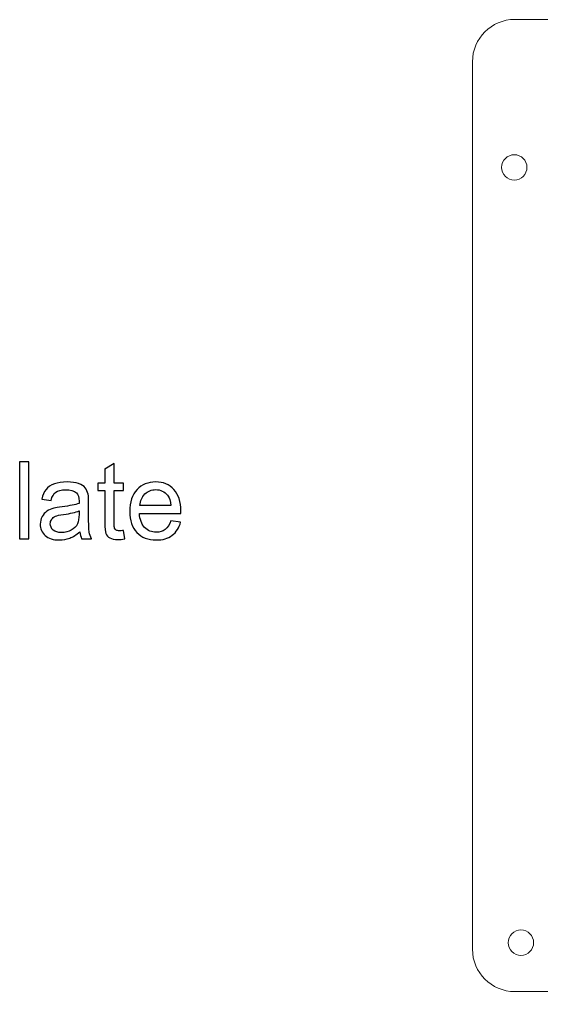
# Model space of a CAD drawing. Header units: millimetres. Extents: x -961 to -101, y 26 to 952.
# Drawn here: x -866.4 to -804.6, y 162.6 to 277.6 of the extents above; entities that cross this region are included whole.
import ezdxf

# ---------------------------------------------------------------- set-up
doc = ezdxf.new("R2010")
doc.units = ezdxf.units.MM
doc.header["$MEASUREMENT"] = 0
doc.layers.add('Layer 1', color=7, linetype='Continuous')

msp = doc.modelspace()

# ---------------------------------------------------------------- linework, layer by layer
at = {"layer": 'Layer 1', "color": 250, "lineweight": 9}
for centre in [(-807.7805, 260.1082), (-806.9927, 168.3909)]:
    msp.add_ellipse(centre, major_axis=(0, 1.5001), ratio=1, dxfattribs=at)
for points, knots in [([(-807.7337, 277.6083), (-807.7337, 277.6083), (-512.7337, 277.6083), (-512.7337, 277.6083), (-512.7337, 277.6083), (-509.9837, 277.6083), (-507.7337, 275.3583), (-507.7337, 272.6083), (-507.7337, 272.6083), (-507.7337, 272.6083), (-507.7337, 167.6084), (-507.7337, 167.6084), (-507.7337, 167.6084), (-507.7337, 164.8584), (-509.9837, 162.6084), (-512.7337, 162.6084), (-512.7337, 162.6084), (-512.7337, 162.6084), (-807.7337, 162.6084), (-807.7337, 162.6084), (-807.7337, 162.6084), (-810.4837, 162.6084), (-812.7337, 164.8584), (-812.7337, 167.6084), (-812.7337, 167.6084), (-812.7337, 167.6084), (-812.7337, 272.6083), (-812.7337, 272.6083), (-812.7337, 272.6083), (-812.7337, 275.3583), (-810.4837, 277.6083), (-807.7337, 277.6083)], [0, 0, 0, 0, 0.11111111, 0.11111111, 0.11111111, 0.11111111, 0.22222222, 0.22222222, 0.22222222, 0.22222222, 0.33333333, 0.33333333, 0.33333333, 0.33333333, 0.44444444, 0.44444444, 0.44444444, 0.44444444, 0.55555556, 0.55555556, 0.55555556, 0.55555556, 0.66666667, 0.66666667, 0.66666667, 0.66666667, 0.77777778, 0.77777778, 0.77777778, 0.77777778, 1, 1, 1, 1]), ([(-866.3783, 216.167), (-866.3783, 216.167), (-866.3783, 225.2602), (-866.3783, 225.2602), (-866.3783, 225.2602), (-866.3783, 225.2602), (-865.2607, 225.2602), (-865.2607, 225.2602), (-865.2607, 225.2602), (-865.2607, 225.2602), (-865.2607, 216.167), (-865.2607, 216.167), (-865.2607, 216.167), (-865.2607, 216.167), (-866.3783, 216.167), (-866.3783, 216.167)], [0, 0, 0, 0, 0.2, 0.2, 0.2, 0.2, 0.4, 0.4, 0.4, 0.4, 0.6, 0.6, 0.6, 0.6, 1, 1, 1, 1]), ([(-854.0424, 217.164), (-854.0424, 217.164), (-853.89, 216.1776), (-853.89, 216.1776), (-853.89, 216.1776), (-854.2033, 216.112), (-854.4848, 216.0781), (-854.7303, 216.0781), (-854.7303, 216.0781), (-855.1346, 216.0781), (-855.4479, 216.1416), (-855.6722, 216.2707), (-855.6722, 216.2707), (-855.8945, 216.3998), (-856.0511, 216.5671), (-856.1421, 216.7766), (-856.1421, 216.7766), (-856.2331, 216.9862), (-856.2776, 217.4264), (-856.2776, 218.0974), (-856.2776, 218.0974), (-856.2776, 218.0974), (-856.2776, 221.8947), (-856.2776, 221.8947), (-856.2776, 221.8947), (-856.2776, 221.8947), (-857.1031, 221.8947), (-857.1031, 221.8947), (-857.1031, 221.8947), (-857.1031, 221.8947), (-857.1031, 222.7583), (-857.1031, 222.7583), (-857.1031, 222.7583), (-857.1031, 222.7583), (-856.2776, 222.7583), (-856.2776, 222.7583), (-856.2776, 222.7583), (-856.2776, 222.7583), (-856.2776, 224.3881), (-856.2776, 224.3881), (-856.2776, 224.3881), (-856.2776, 224.3881), (-855.16, 225.0591), (-855.16, 225.0591), (-855.16, 225.0591), (-855.16, 225.0591), (-855.16, 222.7583), (-855.16, 222.7583), (-855.16, 222.7583), (-855.16, 222.7583), (-854.0424, 222.7583), (-854.0424, 222.7583), (-854.0424, 222.7583), (-854.0424, 222.7583), (-854.0424, 221.8947), (-854.0424, 221.8947), (-854.0424, 221.8947), (-854.0424, 221.8947), (-855.16, 221.8947), (-855.16, 221.8947), (-855.16, 221.8947), (-855.16, 221.8947), (-855.16, 218.0339), (-855.16, 218.0339), (-855.16, 218.0339), (-855.16, 217.7143), (-855.1409, 217.509), (-855.1007, 217.418), (-855.1007, 217.418), (-855.0626, 217.3269), (-854.9991, 217.255), (-854.9102, 217.1999), (-854.9102, 217.1999), (-854.8213, 217.147), (-854.6943, 217.1195), (-854.5292, 217.1195), (-854.5292, 217.1195), (-854.4065, 217.1195), (-854.2435, 217.1343), (-854.0424, 217.164)], [0, 0, 0, 0, 0.04761905, 0.04761905, 0.04761905, 0.04761905, 0.0952381, 0.0952381, 0.0952381, 0.0952381, 0.14285714, 0.14285714, 0.14285714, 0.14285714, 0.19047619, 0.19047619, 0.19047619, 0.19047619, 0.23809524, 0.23809524, 0.23809524, 0.23809524, 0.28571429, 0.28571429, 0.28571429, 0.28571429, 0.33333333, 0.33333333, 0.33333333, 0.33333333, 0.38095238, 0.38095238, 0.38095238, 0.38095238, 0.42857143, 0.42857143, 0.42857143, 0.42857143, 0.47619048, 0.47619048, 0.47619048, 0.47619048, 0.52380952, 0.52380952, 0.52380952, 0.52380952, 0.57142857, 0.57142857, 0.57142857, 0.57142857, 0.61904762, 0.61904762, 0.61904762, 0.61904762, 0.66666667, 0.66666667, 0.66666667, 0.66666667, 0.71428571, 0.71428571, 0.71428571, 0.71428571, 0.76190476, 0.76190476, 0.76190476, 0.76190476, 0.80952381, 0.80952381, 0.80952381, 0.80952381, 0.85714286, 0.85714286, 0.85714286, 0.85714286, 0.9047619, 0.9047619, 0.9047619, 0.9047619, 1, 1, 1, 1]), ([(-859.2261, 216.9925), (-859.641, 216.639), (-860.041, 216.3914), (-860.4241, 216.2453), (-860.4241, 216.2453), (-860.8072, 216.0993), (-861.2179, 216.0273), (-861.6581, 216.0273), (-861.6581, 216.0273), (-862.382, 216.0273), (-862.9387, 216.203), (-863.3282, 216.5565), (-863.3282, 216.5565), (-863.7177, 216.9078), (-863.9124, 217.3587), (-863.9124, 217.9069), (-863.9124, 217.9069), (-863.9124, 218.2286), (-863.8383, 218.5229), (-863.6923, 218.7896), (-863.6923, 218.7896), (-863.5441, 219.0563), (-863.3515, 219.2679), (-863.1144, 219.4288), (-863.1144, 219.4288), (-862.8752, 219.5897), (-862.6085, 219.7124), (-862.3101, 219.795), (-862.3101, 219.795), (-862.0899, 219.8521), (-861.7576, 219.9072), (-861.3152, 219.9622), (-861.3152, 219.9622), (-860.4135, 220.068), (-859.7468, 220.1971), (-859.3213, 220.3453), (-859.3213, 220.3453), (-859.3171, 220.4977), (-859.315, 220.5951), (-859.315, 220.6353), (-859.315, 220.6353), (-859.315, 221.0883), (-859.4208, 221.4079), (-859.6325, 221.5941), (-859.6325, 221.5941), (-859.9182, 221.846), (-860.3437, 221.9709), (-860.9067, 221.9709), (-860.9067, 221.9709), (-861.4338, 221.9709), (-861.8232, 221.8778), (-862.073, 221.6936), (-862.073, 221.6936), (-862.3249, 221.5095), (-862.509, 221.1835), (-862.6297, 220.7136), (-862.6297, 220.7136), (-862.6297, 220.7136), (-863.7219, 220.866), (-863.7219, 220.866), (-863.7219, 220.866), (-863.6224, 221.3338), (-863.4594, 221.7127), (-863.2308, 222.0005), (-863.2308, 222.0005), (-863.0022, 222.2884), (-862.672, 222.5085), (-862.2402, 222.6652), (-862.2402, 222.6652), (-861.8105, 222.8197), (-861.3089, 222.898), (-860.7416, 222.898), (-860.7416, 222.898), (-860.1786, 222.898), (-859.7193, 222.8324), (-859.3658, 222.699), (-859.3658, 222.699), (-859.0144, 222.5657), (-858.7541, 222.4006), (-858.589, 222.1995), (-858.589, 222.1995), (-858.4239, 221.9984), (-858.3075, 221.7444), (-858.2397, 221.4375), (-858.2397, 221.4375), (-858.2037, 221.247), (-858.1847, 220.9041), (-858.1847, 220.4109), (-858.1847, 220.4109), (-858.1847, 220.4109), (-858.1847, 218.9293), (-858.1847, 218.9293), (-858.1847, 218.9293), (-858.1847, 217.8942), (-858.1614, 217.2402), (-858.1148, 216.9629), (-858.1148, 216.9629), (-858.0704, 216.6856), (-857.9773, 216.421), (-857.8418, 216.167), (-857.8418, 216.167), (-857.8418, 216.167), (-859.0102, 216.167), (-859.0102, 216.167), (-859.0102, 216.167), (-859.1224, 216.402), (-859.1943, 216.6771), (-859.2261, 216.9925)], [0, 0, 0, 0, 0.03571429, 0.03571429, 0.03571429, 0.03571429, 0.07142857, 0.07142857, 0.07142857, 0.07142857, 0.10714286, 0.10714286, 0.10714286, 0.10714286, 0.14285714, 0.14285714, 0.14285714, 0.14285714, 0.17857143, 0.17857143, 0.17857143, 0.17857143, 0.21428571, 0.21428571, 0.21428571, 0.21428571, 0.25, 0.25, 0.25, 0.25, 0.28571429, 0.28571429, 0.28571429, 0.28571429, 0.32142857, 0.32142857, 0.32142857, 0.32142857, 0.35714286, 0.35714286, 0.35714286, 0.35714286, 0.39285714, 0.39285714, 0.39285714, 0.39285714, 0.42857143, 0.42857143, 0.42857143, 0.42857143, 0.46428571, 0.46428571, 0.46428571, 0.46428571, 0.5, 0.5, 0.5, 0.5, 0.53571429, 0.53571429, 0.53571429, 0.53571429, 0.57142857, 0.57142857, 0.57142857, 0.57142857, 0.60714286, 0.60714286, 0.60714286, 0.60714286, 0.64285714, 0.64285714, 0.64285714, 0.64285714, 0.67857143, 0.67857143, 0.67857143, 0.67857143, 0.71428571, 0.71428571, 0.71428571, 0.71428571, 0.75, 0.75, 0.75, 0.75, 0.78571429, 0.78571429, 0.78571429, 0.78571429, 0.82142857, 0.82142857, 0.82142857, 0.82142857, 0.85714286, 0.85714286, 0.85714286, 0.85714286, 0.89285714, 0.89285714, 0.89285714, 0.89285714, 0.92857143, 0.92857143, 0.92857143, 0.92857143, 1, 1, 1, 1]), ([(-848.4438, 218.3006), (-848.4438, 218.3006), (-847.2881, 218.1482), (-847.2881, 218.1482), (-847.2881, 218.1482), (-847.468, 217.4772), (-847.8046, 216.9544), (-848.2956, 216.584), (-848.2956, 216.584), (-848.7867, 216.2136), (-849.4132, 216.0273), (-850.1773, 216.0273), (-850.1773, 216.0273), (-851.1383, 216.0273), (-851.9003, 216.3236), (-852.4633, 216.9163), (-852.4633, 216.9163), (-853.0264, 217.5069), (-853.3079, 218.3387), (-853.3079, 219.4076), (-853.3079, 219.4076), (-853.3079, 220.5125), (-853.0243, 221.3719), (-852.4549, 221.9815), (-852.4549, 221.9815), (-851.8855, 222.5932), (-851.1468, 222.898), (-850.2387, 222.898), (-850.2387, 222.898), (-849.3603, 222.898), (-848.6428, 222.5996), (-848.0861, 222.0005), (-848.0861, 222.0005), (-847.5294, 221.4015), (-847.25, 220.5591), (-847.25, 219.4732), (-847.25, 219.4732), (-847.25, 219.4076), (-847.2521, 219.3081), (-847.2563, 219.1769), (-847.2563, 219.1769), (-847.2563, 219.1769), (-852.1649, 219.1769), (-852.1649, 219.1769), (-852.1649, 219.1769), (-852.1226, 218.4551), (-851.9194, 217.9006), (-851.5511, 217.5174), (-851.5511, 217.5174), (-851.1849, 217.1343), (-850.7256, 216.9417), (-850.1773, 216.9417), (-850.1773, 216.9417), (-849.7688, 216.9417), (-849.4196, 217.0497), (-849.1317, 217.2656), (-849.1317, 217.2656), (-848.8417, 217.4815), (-848.6131, 217.8265), (-848.4438, 218.3006)], [0, 0, 0, 0, 0.0625, 0.0625, 0.0625, 0.0625, 0.125, 0.125, 0.125, 0.125, 0.1875, 0.1875, 0.1875, 0.1875, 0.25, 0.25, 0.25, 0.25, 0.3125, 0.3125, 0.3125, 0.3125, 0.375, 0.375, 0.375, 0.375, 0.4375, 0.4375, 0.4375, 0.4375, 0.5, 0.5, 0.5, 0.5, 0.5625, 0.5625, 0.5625, 0.5625, 0.625, 0.625, 0.625, 0.625, 0.6875, 0.6875, 0.6875, 0.6875, 0.75, 0.75, 0.75, 0.75, 0.8125, 0.8125, 0.8125, 0.8125, 0.875, 0.875, 0.875, 0.875, 1, 1, 1, 1]), ([(-852.1014, 220.0913), (-852.1014, 220.0913), (-848.4311, 220.0913), (-848.4311, 220.0913), (-848.4311, 220.0913), (-848.4798, 220.6459), (-848.6216, 221.0607), (-848.8523, 221.338), (-848.8523, 221.338), (-849.2058, 221.7677), (-849.6672, 221.9836), (-850.2324, 221.9836), (-850.2324, 221.9836), (-850.7446, 221.9836), (-851.1743, 221.8122), (-851.5235, 221.4693), (-851.5235, 221.4693), (-851.8707, 221.1264), (-852.0633, 220.667), (-852.1014, 220.0913)], [0, 0, 0, 0, 0.16666667, 0.16666667, 0.16666667, 0.16666667, 0.33333333, 0.33333333, 0.33333333, 0.33333333, 0.5, 0.5, 0.5, 0.5, 0.66666667, 0.66666667, 0.66666667, 0.66666667, 1, 1, 1, 1]), ([(-859.315, 219.469), (-859.7214, 219.3039), (-860.331, 219.1642), (-861.1438, 219.0499), (-861.1438, 219.0499), (-861.6052, 218.9843), (-861.9312, 218.9102), (-862.1217, 218.8277), (-862.1217, 218.8277), (-862.3122, 218.7451), (-862.4582, 218.6245), (-862.562, 218.4678), (-862.562, 218.4678), (-862.6657, 218.3091), (-862.7186, 218.1334), (-862.7186, 217.9387), (-862.7186, 217.9387), (-862.7186, 217.6444), (-862.6064, 217.3968), (-862.3799, 217.1999), (-862.3799, 217.1999), (-862.1534, 217.0031), (-861.8232, 216.9036), (-861.3893, 216.9036), (-861.3893, 216.9036), (-860.9596, 216.9036), (-860.5765, 216.9967), (-860.24, 217.1851), (-860.24, 217.1851), (-859.9055, 217.3714), (-859.6579, 217.6275), (-859.5013, 217.9514), (-859.5013, 217.9514), (-859.3806, 218.2032), (-859.3213, 218.5737), (-859.3213, 219.0626), (-859.3213, 219.0626), (-859.3213, 219.0626), (-859.315, 219.469), (-859.315, 219.469)], [0, 0, 0, 0, 0.09090909, 0.09090909, 0.09090909, 0.09090909, 0.18181818, 0.18181818, 0.18181818, 0.18181818, 0.27272727, 0.27272727, 0.27272727, 0.27272727, 0.36363636, 0.36363636, 0.36363636, 0.36363636, 0.45454545, 0.45454545, 0.45454545, 0.45454545, 0.54545455, 0.54545455, 0.54545455, 0.54545455, 0.63636364, 0.63636364, 0.63636364, 0.63636364, 0.72727273, 0.72727273, 0.72727273, 0.72727273, 0.81818182, 0.81818182, 0.81818182, 0.81818182, 1, 1, 1, 1])]:
    msp.add_open_spline(points, degree=3, knots=knots, dxfattribs=at)
at = {"layer": 'Layer 1', "color": 250}
for points, knots in [([(-866.3783, 216.167), (-866.3783, 216.167), (-866.3783, 225.2602), (-866.3783, 225.2602), (-866.3783, 225.2602), (-866.3783, 225.2602), (-865.2607, 225.2602), (-865.2607, 225.2602), (-865.2607, 225.2602), (-865.2607, 225.2602), (-865.2607, 216.167), (-865.2607, 216.167), (-865.2607, 216.167), (-865.2607, 216.167), (-866.3783, 216.167), (-866.3783, 216.167)], [0, 0, 0, 0, 0.2, 0.2, 0.2, 0.2, 0.4, 0.4, 0.4, 0.4, 0.6, 0.6, 0.6, 0.6, 1, 1, 1, 1]), ([(-854.0424, 217.164), (-854.0424, 217.164), (-853.89, 216.1776), (-853.89, 216.1776), (-853.89, 216.1776), (-854.2033, 216.112), (-854.4848, 216.0781), (-854.7303, 216.0781), (-854.7303, 216.0781), (-855.1346, 216.0781), (-855.4479, 216.1416), (-855.6722, 216.2707), (-855.6722, 216.2707), (-855.8945, 216.3998), (-856.0511, 216.5671), (-856.1421, 216.7766), (-856.1421, 216.7766), (-856.2331, 216.9862), (-856.2776, 217.4264), (-856.2776, 218.0974), (-856.2776, 218.0974), (-856.2776, 218.0974), (-856.2776, 221.8947), (-856.2776, 221.8947), (-856.2776, 221.8947), (-856.2776, 221.8947), (-857.1031, 221.8947), (-857.1031, 221.8947), (-857.1031, 221.8947), (-857.1031, 221.8947), (-857.1031, 222.7583), (-857.1031, 222.7583), (-857.1031, 222.7583), (-857.1031, 222.7583), (-856.2776, 222.7583), (-856.2776, 222.7583), (-856.2776, 222.7583), (-856.2776, 222.7583), (-856.2776, 224.3881), (-856.2776, 224.3881), (-856.2776, 224.3881), (-856.2776, 224.3881), (-855.16, 225.0591), (-855.16, 225.0591), (-855.16, 225.0591), (-855.16, 225.0591), (-855.16, 222.7583), (-855.16, 222.7583), (-855.16, 222.7583), (-855.16, 222.7583), (-854.0424, 222.7583), (-854.0424, 222.7583), (-854.0424, 222.7583), (-854.0424, 222.7583), (-854.0424, 221.8947), (-854.0424, 221.8947), (-854.0424, 221.8947), (-854.0424, 221.8947), (-855.16, 221.8947), (-855.16, 221.8947), (-855.16, 221.8947), (-855.16, 221.8947), (-855.16, 218.0339), (-855.16, 218.0339), (-855.16, 218.0339), (-855.16, 217.7143), (-855.1409, 217.509), (-855.1007, 217.418), (-855.1007, 217.418), (-855.0626, 217.3269), (-854.9991, 217.255), (-854.9102, 217.1999), (-854.9102, 217.1999), (-854.8213, 217.147), (-854.6943, 217.1195), (-854.5292, 217.1195), (-854.5292, 217.1195), (-854.4065, 217.1195), (-854.2435, 217.1343), (-854.0424, 217.164)], [0, 0, 0, 0, 0.04761905, 0.04761905, 0.04761905, 0.04761905, 0.0952381, 0.0952381, 0.0952381, 0.0952381, 0.14285714, 0.14285714, 0.14285714, 0.14285714, 0.19047619, 0.19047619, 0.19047619, 0.19047619, 0.23809524, 0.23809524, 0.23809524, 0.23809524, 0.28571429, 0.28571429, 0.28571429, 0.28571429, 0.33333333, 0.33333333, 0.33333333, 0.33333333, 0.38095238, 0.38095238, 0.38095238, 0.38095238, 0.42857143, 0.42857143, 0.42857143, 0.42857143, 0.47619048, 0.47619048, 0.47619048, 0.47619048, 0.52380952, 0.52380952, 0.52380952, 0.52380952, 0.57142857, 0.57142857, 0.57142857, 0.57142857, 0.61904762, 0.61904762, 0.61904762, 0.61904762, 0.66666667, 0.66666667, 0.66666667, 0.66666667, 0.71428571, 0.71428571, 0.71428571, 0.71428571, 0.76190476, 0.76190476, 0.76190476, 0.76190476, 0.80952381, 0.80952381, 0.80952381, 0.80952381, 0.85714286, 0.85714286, 0.85714286, 0.85714286, 0.9047619, 0.9047619, 0.9047619, 0.9047619, 1, 1, 1, 1]), ([(-859.2261, 216.9925), (-859.641, 216.639), (-860.041, 216.3914), (-860.4241, 216.2453), (-860.4241, 216.2453), (-860.8072, 216.0993), (-861.2179, 216.0273), (-861.6581, 216.0273), (-861.6581, 216.0273), (-862.382, 216.0273), (-862.9387, 216.203), (-863.3282, 216.5565), (-863.3282, 216.5565), (-863.7177, 216.9078), (-863.9124, 217.3587), (-863.9124, 217.9069), (-863.9124, 217.9069), (-863.9124, 218.2286), (-863.8383, 218.5229), (-863.6923, 218.7896), (-863.6923, 218.7896), (-863.5441, 219.0563), (-863.3515, 219.2679), (-863.1144, 219.4288), (-863.1144, 219.4288), (-862.8752, 219.5897), (-862.6085, 219.7124), (-862.3101, 219.795), (-862.3101, 219.795), (-862.0899, 219.8521), (-861.7576, 219.9072), (-861.3152, 219.9622), (-861.3152, 219.9622), (-860.4135, 220.068), (-859.7468, 220.1971), (-859.3213, 220.3453), (-859.3213, 220.3453), (-859.3171, 220.4977), (-859.315, 220.5951), (-859.315, 220.6353), (-859.315, 220.6353), (-859.315, 221.0883), (-859.4208, 221.4079), (-859.6325, 221.5941), (-859.6325, 221.5941), (-859.9182, 221.846), (-860.3437, 221.9709), (-860.9067, 221.9709), (-860.9067, 221.9709), (-861.4338, 221.9709), (-861.8232, 221.8778), (-862.073, 221.6936), (-862.073, 221.6936), (-862.3249, 221.5095), (-862.509, 221.1835), (-862.6297, 220.7136), (-862.6297, 220.7136), (-862.6297, 220.7136), (-863.7219, 220.866), (-863.7219, 220.866), (-863.7219, 220.866), (-863.6224, 221.3338), (-863.4594, 221.7127), (-863.2308, 222.0005), (-863.2308, 222.0005), (-863.0022, 222.2884), (-862.672, 222.5085), (-862.2402, 222.6652), (-862.2402, 222.6652), (-861.8105, 222.8197), (-861.3089, 222.898), (-860.7416, 222.898), (-860.7416, 222.898), (-860.1786, 222.898), (-859.7193, 222.8324), (-859.3658, 222.699), (-859.3658, 222.699), (-859.0144, 222.5657), (-858.7541, 222.4006), (-858.589, 222.1995), (-858.589, 222.1995), (-858.4239, 221.9984), (-858.3075, 221.7444), (-858.2397, 221.4375), (-858.2397, 221.4375), (-858.2037, 221.247), (-858.1847, 220.9041), (-858.1847, 220.4109), (-858.1847, 220.4109), (-858.1847, 220.4109), (-858.1847, 218.9293), (-858.1847, 218.9293), (-858.1847, 218.9293), (-858.1847, 217.8942), (-858.1614, 217.2402), (-858.1148, 216.9629), (-858.1148, 216.9629), (-858.0704, 216.6856), (-857.9773, 216.421), (-857.8418, 216.167), (-857.8418, 216.167), (-857.8418, 216.167), (-859.0102, 216.167), (-859.0102, 216.167), (-859.0102, 216.167), (-859.1224, 216.402), (-859.1943, 216.6771), (-859.2261, 216.9925)], [0, 0, 0, 0, 0.03571429, 0.03571429, 0.03571429, 0.03571429, 0.07142857, 0.07142857, 0.07142857, 0.07142857, 0.10714286, 0.10714286, 0.10714286, 0.10714286, 0.14285714, 0.14285714, 0.14285714, 0.14285714, 0.17857143, 0.17857143, 0.17857143, 0.17857143, 0.21428571, 0.21428571, 0.21428571, 0.21428571, 0.25, 0.25, 0.25, 0.25, 0.28571429, 0.28571429, 0.28571429, 0.28571429, 0.32142857, 0.32142857, 0.32142857, 0.32142857, 0.35714286, 0.35714286, 0.35714286, 0.35714286, 0.39285714, 0.39285714, 0.39285714, 0.39285714, 0.42857143, 0.42857143, 0.42857143, 0.42857143, 0.46428571, 0.46428571, 0.46428571, 0.46428571, 0.5, 0.5, 0.5, 0.5, 0.53571429, 0.53571429, 0.53571429, 0.53571429, 0.57142857, 0.57142857, 0.57142857, 0.57142857, 0.60714286, 0.60714286, 0.60714286, 0.60714286, 0.64285714, 0.64285714, 0.64285714, 0.64285714, 0.67857143, 0.67857143, 0.67857143, 0.67857143, 0.71428571, 0.71428571, 0.71428571, 0.71428571, 0.75, 0.75, 0.75, 0.75, 0.78571429, 0.78571429, 0.78571429, 0.78571429, 0.82142857, 0.82142857, 0.82142857, 0.82142857, 0.85714286, 0.85714286, 0.85714286, 0.85714286, 0.89285714, 0.89285714, 0.89285714, 0.89285714, 0.92857143, 0.92857143, 0.92857143, 0.92857143, 1, 1, 1, 1]), ([(-848.4438, 218.3006), (-848.4438, 218.3006), (-847.2881, 218.1482), (-847.2881, 218.1482), (-847.2881, 218.1482), (-847.468, 217.4772), (-847.8046, 216.9544), (-848.2956, 216.584), (-848.2956, 216.584), (-848.7867, 216.2136), (-849.4132, 216.0273), (-850.1773, 216.0273), (-850.1773, 216.0273), (-851.1383, 216.0273), (-851.9003, 216.3236), (-852.4633, 216.9163), (-852.4633, 216.9163), (-853.0264, 217.5069), (-853.3079, 218.3387), (-853.3079, 219.4076), (-853.3079, 219.4076), (-853.3079, 220.5125), (-853.0243, 221.3719), (-852.4549, 221.9815), (-852.4549, 221.9815), (-851.8855, 222.5932), (-851.1468, 222.898), (-850.2387, 222.898), (-850.2387, 222.898), (-849.3603, 222.898), (-848.6428, 222.5996), (-848.0861, 222.0005), (-848.0861, 222.0005), (-847.5294, 221.4015), (-847.25, 220.5591), (-847.25, 219.4732), (-847.25, 219.4732), (-847.25, 219.4076), (-847.2521, 219.3081), (-847.2563, 219.1769), (-847.2563, 219.1769), (-847.2563, 219.1769), (-852.1649, 219.1769), (-852.1649, 219.1769), (-852.1649, 219.1769), (-852.1226, 218.4551), (-851.9194, 217.9006), (-851.5511, 217.5174), (-851.5511, 217.5174), (-851.1849, 217.1343), (-850.7256, 216.9417), (-850.1773, 216.9417), (-850.1773, 216.9417), (-849.7688, 216.9417), (-849.4196, 217.0497), (-849.1317, 217.2656), (-849.1317, 217.2656), (-848.8417, 217.4815), (-848.6131, 217.8265), (-848.4438, 218.3006)], [0, 0, 0, 0, 0.0625, 0.0625, 0.0625, 0.0625, 0.125, 0.125, 0.125, 0.125, 0.1875, 0.1875, 0.1875, 0.1875, 0.25, 0.25, 0.25, 0.25, 0.3125, 0.3125, 0.3125, 0.3125, 0.375, 0.375, 0.375, 0.375, 0.4375, 0.4375, 0.4375, 0.4375, 0.5, 0.5, 0.5, 0.5, 0.5625, 0.5625, 0.5625, 0.5625, 0.625, 0.625, 0.625, 0.625, 0.6875, 0.6875, 0.6875, 0.6875, 0.75, 0.75, 0.75, 0.75, 0.8125, 0.8125, 0.8125, 0.8125, 0.875, 0.875, 0.875, 0.875, 1, 1, 1, 1]), ([(-852.1014, 220.0913), (-852.1014, 220.0913), (-848.4311, 220.0913), (-848.4311, 220.0913), (-848.4311, 220.0913), (-848.4798, 220.6459), (-848.6216, 221.0607), (-848.8523, 221.338), (-848.8523, 221.338), (-849.2058, 221.7677), (-849.6672, 221.9836), (-850.2324, 221.9836), (-850.2324, 221.9836), (-850.7446, 221.9836), (-851.1743, 221.8122), (-851.5235, 221.4693), (-851.5235, 221.4693), (-851.8707, 221.1264), (-852.0633, 220.667), (-852.1014, 220.0913)], [0, 0, 0, 0, 0.16666667, 0.16666667, 0.16666667, 0.16666667, 0.33333333, 0.33333333, 0.33333333, 0.33333333, 0.5, 0.5, 0.5, 0.5, 0.66666667, 0.66666667, 0.66666667, 0.66666667, 1, 1, 1, 1]), ([(-859.315, 219.469), (-859.7214, 219.3039), (-860.331, 219.1642), (-861.1438, 219.0499), (-861.1438, 219.0499), (-861.6052, 218.9843), (-861.9312, 218.9102), (-862.1217, 218.8277), (-862.1217, 218.8277), (-862.3122, 218.7451), (-862.4582, 218.6245), (-862.562, 218.4678), (-862.562, 218.4678), (-862.6657, 218.3091), (-862.7186, 218.1334), (-862.7186, 217.9387), (-862.7186, 217.9387), (-862.7186, 217.6444), (-862.6064, 217.3968), (-862.3799, 217.1999), (-862.3799, 217.1999), (-862.1534, 217.0031), (-861.8232, 216.9036), (-861.3893, 216.9036), (-861.3893, 216.9036), (-860.9596, 216.9036), (-860.5765, 216.9967), (-860.24, 217.1851), (-860.24, 217.1851), (-859.9055, 217.3714), (-859.6579, 217.6275), (-859.5013, 217.9514), (-859.5013, 217.9514), (-859.3806, 218.2032), (-859.3213, 218.5737), (-859.3213, 219.0626), (-859.3213, 219.0626), (-859.3213, 219.0626), (-859.315, 219.469), (-859.315, 219.469)], [0, 0, 0, 0, 0.09090909, 0.09090909, 0.09090909, 0.09090909, 0.18181818, 0.18181818, 0.18181818, 0.18181818, 0.27272727, 0.27272727, 0.27272727, 0.27272727, 0.36363636, 0.36363636, 0.36363636, 0.36363636, 0.45454545, 0.45454545, 0.45454545, 0.45454545, 0.54545455, 0.54545455, 0.54545455, 0.54545455, 0.63636364, 0.63636364, 0.63636364, 0.63636364, 0.72727273, 0.72727273, 0.72727273, 0.72727273, 0.81818182, 0.81818182, 0.81818182, 0.81818182, 1, 1, 1, 1])]:
    msp.add_open_spline(points, degree=3, knots=knots, dxfattribs=at)

doc.saveas('drawing.dxf')
